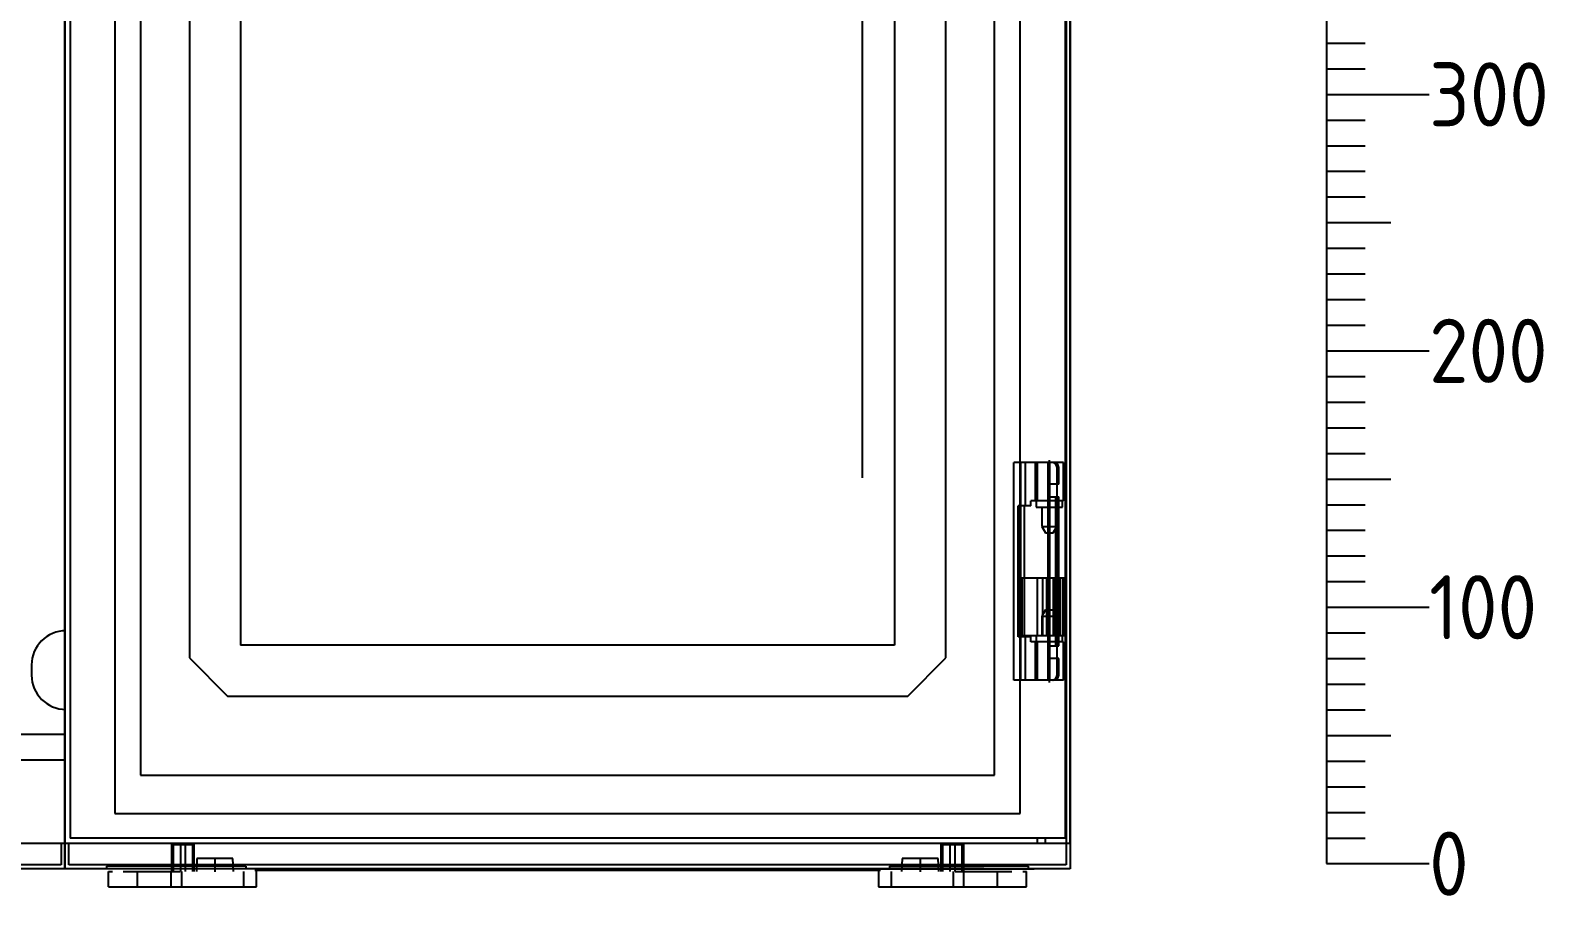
# Model space of a CAD drawing. Header units: millimetres. Extents: x 0 to 69574, y -5 to 41746.
# Drawn here: x 39596 to 40187, y 22756 to 23094 of the extents above; entities that cross this region are included whole.
import ezdxf
from ezdxf.enums import TextEntityAlignment as Align

# ---------------------------------------------------------------- set-up
doc = ezdxf.new("R2010")
doc.units = ezdxf.units.MM
doc.set_wipeout_variables(frame=1)
doc.layers.add('! NO PLOT !', color=7, linetype='Continuous', true_color=0xff75dd, plot=False)
doc.layers.add('000-PI-Oprema', color=30, linetype='Continuous', lineweight=5)
doc.layers.add('000-PI-ORMAR', color=2, linetype='Continuous')
doc.layers.add('002-PI-Kabelska kanalica', color=150, linetype='Continuous')
doc.styles.add('PI0', font='isocpeur.ttf', dxfattribs={"width": 0.9})

# ---------------------------------------------------------------- blocks, each defined once
blk = doc.blocks.new('*U1084')
at = {"layer": '002-PI-Kabelska kanalica'}
for p, q in [((-20, 1420), (40, 1420)), ((-20, -100), (-20, 1420)), ((40, -100), (40, 1420))]:
    blk.add_line(p, q, dxfattribs=at)
blk = doc.blocks.new('spojnica')
at = {"layer": '! NO PLOT !', "transparency": 33554687}
for p, q in [((44856.49, 28811.5), (44856.49, 26919.4)), ((44861.49, 28809.4), (44861.49, 26919.4)), ((44799.13, 26946.4), (44799.13, 26942.4)), ((44825.86, 26946.4), (44825.86, 26942.4))]:
    blk.add_line(p, q, dxfattribs=at)
for centre, start, end in [((44812.49, 26946.4), 0, 180), ((44812.49, 26942.4), 180, 0)]:
    blk.add_arc(centre, 13.36, start, end, dxfattribs=at)
at = {"layer": '000-PI-ORMAR', "transparency": 33554687}
for p, q in [((44763.49, 26919.4), (44861.49, 26919.4)), ((44856.49, 26919.4), (44856.49, 26909.4)), ((44768.49, 26909.4), (44856.49, 26909.4))]:
    blk.add_line(p, q, dxfattribs=at)
at = {"layer": '000-PI-ORMAR', "ltscale": 0.25, "transparency": 33554687}
blk.add_line((44861.98, 26919.4), (44861.98, 26919.4), dxfattribs=at)
blk = doc.blocks.new('skala_2300')
for p, q in [((0, 540), (0, 0)), ((0, 320), (15, 320)), ((0, 310), (15, 310)), ((0, 300), (40, 300)), ((0, 290), (15, 290)), ((0, 280), (15, 280)), ((0, 270), (15, 270)), ((0, 260), (15, 260)), ((0, 250), (25, 250)), ((0, 240), (15, 240)), ((0, 230), (15, 230)), ((0, 220), (15, 220)), ((0, 210), (15, 210)), ((0, 200), (40, 200)), ((0, 200), (40, 200)), ((0, 200), (40, 200)), ((0, 200), (40, 200)), ((0, 200), (40, 200)), ((0, 200), (40, 200)), ((0, 200), (40, 200)), ((0, 200), (40, 200)), ((0, 190), (15, 190)), ((0, 180), (15, 180)), ((0, 170), (15, 170)), ((0, 160), (15, 160)), ((0, 150), (25, 150)), ((0, 140), (15, 140)), ((0, 130), (15, 130)), ((0, 120), (15, 120)), ((0, 110), (15, 110)), ((0, 100), (40, 100)), ((0, 90), (15, 90)), ((0, 80), (15, 80)), ((0, 70), (15, 70)), ((0, 60), (15, 60)), ((0, 50), (25, 50)), ((0, 40), (15, 40)), ((0, 30), (15, 30)), ((0, 20), (15, 20)), ((0, 10), (15, 10)), ((0, 0), (40, 0))]:
    blk.add_line(p, q)
at = {"style": 'PI0', "width": 0.9}
for s, p in [('300', (40, 300)), ('200', (40, 200)), ('100', (40, 100)), ('0', (40, 0))]:
    blk.add_text(s, height=25, dxfattribs=at).set_placement(p, align=Align.MIDDLE_LEFT)

msp = doc.modelspace()

# ---------------------------------------------------------------- linework, layer by layer
at = {"layer": '000-PI-ORMAR'}
for p, q in [((39608.172, 22768.404), (39591.172, 22768.404)), ((39628.172, 22768.404), (39611.172, 22768.404)), ((39625.886, 22767.904), (39625.886, 22766.904)), ((39680.145, 22767.904), (39625.886, 22767.904)), ((39983.172, 22768.404), (39628.172, 22768.404)), ((39661.121, 22770.904), (39660.903, 22765.904)), ((39675.185, 22770.904), (39661.121, 22770.904)), ((39668.153, 22771.154), (39668.153, 22765.654)), ((39675.403, 22765.904), (39675.185, 22770.904)), ((39680.145, 22767.904), (39680.145, 22766.904)), ((39931.198, 22767.904), (39951.894, 22767.904)), ((39931.198, 22767.904), (39931.198, 22766.904)), ((39936.159, 22770.904), (39935.94, 22765.904)), ((39950.222, 22770.904), (39936.159, 22770.904)), ((39943.19, 22771.154), (39943.19, 22765.654)), ((39950.44, 22765.904), (39950.222, 22770.904)), ((39951.894, 22767.904), (39968.038, 22767.904)), ((39985.457, 22767.904), (39968.038, 22767.904)), ((40000.172, 22768.404), (39983.172, 22768.404)), ((39985.457, 22766.904), (39985.457, 22767.904)), ((39609.672, 22766.904), (39591.172, 22766.904)), ((39628.172, 22766.904), (39609.672, 22766.904)), ((39684.944, 22766.904), (39623.672, 22766.904)), ((39626.71, 22765.904), (39628.172, 22765.904)), ((39626.71, 22759.904), (39626.71, 22765.904)), ((39983.172, 22766.904), (39628.172, 22766.904)), ((39632.429, 22765.904), (39654.541, 22765.904)), ((39637.98, 22759.904), (39637.98, 22765.904)), ((39651.105, 22759.904), (39651.105, 22765.904)), ((39655.215, 22759.904), (39655.215, 22765.904)), ((39679.398, 22759.904), (39679.398, 22765.904)), ((39683.672, 22766.404), (39927.672, 22766.404)), ((39684.361, 22759.904), (39684.361, 22765.904)), ((39926.399, 22766.904), (39684.944, 22766.904)), ((39926.399, 22766.904), (39987.672, 22766.904)), ((39926.982, 22765.904), (39926.982, 22759.904)), ((39931.945, 22759.904), (39931.945, 22765.904)), ((39956.128, 22759.904), (39956.128, 22765.904)), ((39956.802, 22765.904), (39978.914, 22765.904)), ((39960.238, 22759.904), (39960.238, 22765.904)), ((39973.364, 22759.904), (39973.364, 22765.904)), ((40001.672, 22766.904), (39983.172, 22766.904)), ((39983.172, 22765.904), (39984.633, 22765.904)), ((39984.633, 22759.904), (39984.633, 22765.904)), ((39626.71, 22759.904), (39684.361, 22759.904)), ((39926.982, 22759.904), (39984.633, 22759.904))]:
    msp.add_line(p, q, dxfattribs=at)

# ---------------------------------------------------------------- block references
msp.add_blockref('skala_2300', (40101.672, 22768.904))
at = {"rotation": 180}
msp.add_blockref('*U1084', (39734.172, 24339.404), dxfattribs=at)
at = {"layer": '000-PI-Oprema'}
msp.add_blockref('spojnica', (-5202.464, -4100), dxfattribs=at)

# ---------------------------------------------------------------- next in the draw order: wipeouts: each hides what was drawn before it
msp.add_wipeout([(39609.684, 24761.404), (40000.172, 24761.404), (39999.684, 22778.904), (39609.672, 22776.904)]).dxf.layer = '000-PI-ORMAR'

# ---------------------------------------------------------------- next in the draw order: linework, layer by layer
at = {"layer": '! NO PLOT !'}
for p, q in [((39609.684, 24761.404), (39609.684, 22776.904)), ((39609.684, 22776.904), (39609.684, 24761.404)), ((39629.184, 24749.904), (39629.184, 22788.404)), ((39982.184, 22788.404), (39982.184, 24749.904)), ((39609.672, 22789.904), (39609.672, 24740.766)), ((39639.184, 24734.904), (39639.184, 22803.404)), ((39972.184, 22803.404), (39972.184, 24734.904)), ((39658.184, 24689.154), (39658.184, 22849.154)), ((39953.184, 22849.154), (39953.184, 24689.154)), ((39678.184, 24684.154), (39678.184, 22854.154)), ((39933.184, 24684.154), (39933.184, 22854.154)), ((39979.684, 22840.404), (39979.684, 22925.404)), ((39999.127, 22925.404), (39979.684, 22925.404)), ((39982.167, 22908.404), (39982.167, 22925.404)), ((39982.372, 22840.404), (39982.372, 22925.404)), ((39984.265, 22908.404), (39984.265, 22925.404)), ((39988.027, 22925.404), (39988.027, 22910.404)), ((39988.94, 22910.404), (39988.94, 22925.404)), ((39993.048, 22840.404), (39993.048, 22925.404)), ((39993.577, 22896.554), (39993.577, 22926.254)), ((39993.577, 22910.404), (39993.577, 22925.404)), ((39993.795, 22840.404), (39993.795, 22925.404)), ((39996.555, 22923.404), (39997.202, 22923.404)), ((39996.555, 22842.404), (39996.555, 22923.404)), ((39997.202, 22916.904), (39997.202, 22923.404)), ((39999.127, 22910.404), (39999.127, 22925.404)), ((39997.202, 22916.904), (39993.048, 22916.904)), ((39996.559, 22848.904), (39996.559, 22916.904)), ((39999.127, 22910.404), (39986.363, 22910.404)), ((39986.363, 22908.404), (39986.363, 22910.404)), ((39988.477, 22910.404), (39988.477, 22907.904)), ((39993.048, 22911.904), (39997.283, 22911.904)), ((39996.13, 22853.904), (39996.13, 22911.904)), ((39996.849, 22853.904), (39996.849, 22911.904)), ((39997.283, 22853.904), (39997.283, 22911.904)), ((39998.677, 22907.904), (39998.677, 22910.404)), ((39981.439, 22857.404), (39981.439, 22908.404)), ((39986.363, 22908.404), (39981.439, 22908.404)), ((39983.901, 22857.404), (39983.901, 22908.404)), ((39988.477, 22907.904), (39998.677, 22907.904)), ((39990.627, 22907.904), (39990.627, 22900.415)), ((39996.527, 22900.415), (39996.527, 22907.904)), ((39990.627, 22900.415), (39996.527, 22900.415)), ((39990.627, 22900.415), (39992.077, 22897.904)), ((39992.077, 22897.904), (39995.077, 22897.904)), ((39995.077, 22897.904), (39996.527, 22900.415)), ((39982.884, 22880.404), (39982.884, 22857.904)), ((39982.884, 22880.404), (39999.684, 22880.404)), ((39988.834, 22880.404), (39988.834, 22857.904)), ((39990.834, 22880.404), (39990.834, 22857.904)), ((39992.505, 22880.404), (39992.505, 22857.904)), ((39992.862, 22880.404), (39992.862, 22857.904)), ((39995.005, 22880.404), (39995.005, 22857.904)), ((39995.362, 22880.404), (39995.362, 22857.904)), ((39995.723, 22880.404), (39995.723, 22857.904)), ((39996.847, 22880.404), (39996.847, 22857.904)), ((39997.602, 22880.404), (39997.602, 22857.904)), ((39997.723, 22857.904), (39997.723, 22880.404)), ((39998.726, 22880.404), (39998.726, 22857.904)), ((39999.482, 22880.404), (39999.482, 22857.904)), ((39992.077, 22867.904), (39990.627, 22865.392)), ((39992.077, 22867.904), (39995.077, 22867.904)), ((39993.577, 22839.554), (39993.577, 22869.254)), ((39996.527, 22865.392), (39995.077, 22867.904)), ((39990.627, 22865.392), (39990.627, 22857.904)), ((39990.627, 22865.392), (39996.527, 22865.392)), ((39996.527, 22857.904), (39996.527, 22865.392)), ((39986.363, 22857.404), (39981.439, 22857.404)), ((39982.167, 22840.404), (39982.167, 22857.404)), ((39982.884, 22857.904), (39999.684, 22857.904)), ((39984.265, 22840.404), (39984.265, 22857.404)), ((39986.363, 22855.404), (39986.363, 22857.404)), ((39988.477, 22857.904), (39988.477, 22855.404)), ((39998.677, 22855.404), (39998.677, 22857.904)), ((39933.184, 22854.154), (39678.184, 22854.154)), ((39999.127, 22855.404), (39986.363, 22855.404)), ((39988.027, 22855.404), (39988.027, 22840.404)), ((39988.94, 22840.404), (39988.94, 22855.404)), ((39993.048, 22853.904), (39997.283, 22853.904)), ((39993.577, 22840.404), (39993.577, 22855.404)), ((39999.127, 22840.404), (39999.127, 22855.404)), ((39658.184, 22849.154), (39673.184, 22834.154)), ((39938.184, 22834.154), (39953.184, 22849.154)), ((39997.202, 22848.904), (39993.048, 22848.904)), ((39997.202, 22842.404), (39997.202, 22848.904)), ((39999.127, 22840.404), (39979.684, 22840.404)), ((39996.555, 22842.404), (39997.202, 22842.404)), ((39938.184, 22834.154), (39673.184, 22834.154)), ((39639.184, 22803.404), (39972.184, 22803.404)), ((39629.184, 22788.404), (39982.184, 22788.404))]:
    msp.add_line(p, q, dxfattribs=at)
at = {"layer": '! NO PLOT !', "ltscale": 0.25}
msp.add_line((39920.511, 23139.404), (39920.511, 22919.404), dxfattribs=at)
at = {"layer": '! NO PLOT !'}
for centre, start_param, end_param in [((39994.623, 22923.404), 4.712389, 6.2831853), ((39995.27, 22923.404), 4.712389, 6.2831853), ((39994.623, 22842.404), 3.1415927, 4.712389), ((39995.27, 22842.404), 3.1415927, 4.712389)]:
    msp.add_ellipse(centre, major_axis=(0, 2), ratio=0.9659258, start_param=start_param, end_param=end_param, dxfattribs=at)
at = {"layer": '000-PI-ORMAR'}
for p, q in [((39609.684, 24761.404), (39609.684, 22776.904)), ((39611.684, 24759.404), (39611.684, 22778.904)), ((39999.684, 24759.404), (39999.684, 22778.904)), ((40000.172, 24761.404), (40000.172, 22776.904)), ((40001.672, 24761.404), (40001.672, 22776.904)), ((40001.684, 22776.904), (40001.684, 24761.404)), ((40001.684, 22776.904), (40001.684, 24761.404)), ((39609.672, 22766.904), (39609.672, 22789.904)), ((39999.684, 22778.904), (39611.684, 22778.904)), ((39988.934, 22776.904), (39988.934, 22778.904)), ((39991.934, 22778.904), (39991.934, 22776.904)), ((39017.684, 22776.904), (39609.684, 22776.904)), ((39608.172, 22776.904), (39608.172, 22768.404)), ((39609.672, 22776.904), (39609.672, 22766.904)), ((39609.684, 22776.904), (40001.684, 22776.904)), ((39609.684, 22776.904), (40001.684, 22776.904)), ((39611.172, 22768.404), (39611.172, 22776.904)), ((39651.187, 22776.324), (39651.187, 22765.904)), ((39651.187, 22776.324), (39660.087, 22776.324)), ((39651.853, 22776.324), (39651.853, 22765.904)), ((39654.695, 22776.324), (39654.695, 22765.904)), ((39656.58, 22776.324), (39656.58, 22765.904)), ((39659.422, 22776.324), (39659.422, 22765.904)), ((39660.087, 22765.904), (39660.087, 22776.324)), ((39951.256, 22776.324), (39960.156, 22776.324)), ((39951.256, 22776.324), (39951.256, 22765.904)), ((39951.922, 22776.324), (39951.922, 22765.904)), ((39954.764, 22776.324), (39954.764, 22765.904)), ((39956.649, 22776.324), (39956.649, 22765.904)), ((39959.49, 22776.324), (39959.49, 22765.904)), ((39960.156, 22765.904), (39960.156, 22776.324)), ((40000.172, 22776.904), (40000.172, 22768.404)), ((40001.672, 22776.904), (40001.672, 22766.904))]:
    msp.add_line(p, q, dxfattribs=at)

doc.saveas('drawing.dxf')
